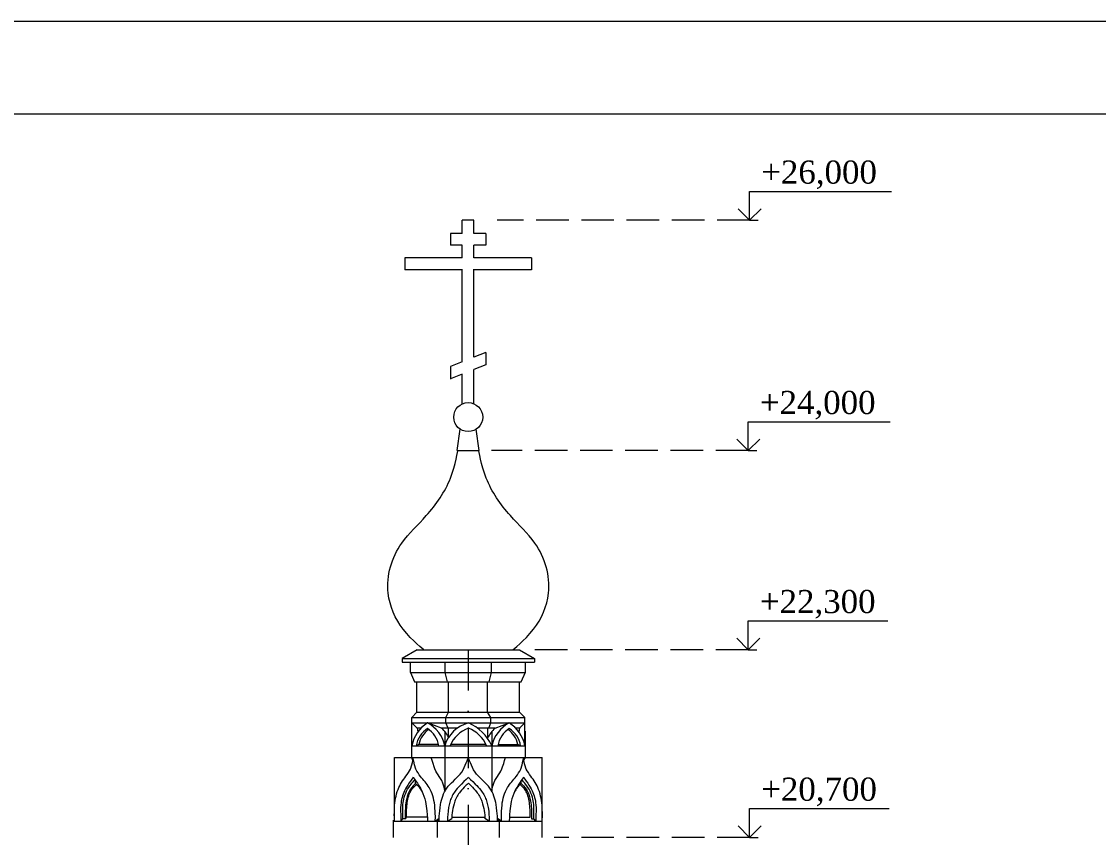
# Model space of a CAD drawing. Header units: millimetres. Extents: x 2399 to 111977, y 1313 to 59551.
# Drawn here: x 39019 to 48335, y 52490 to 59551 of the extents above; entities that cross this region are included whole.
import ezdxf

# ---------------------------------------------------------------- set-up
doc = ezdxf.new("R2010")
doc.units = ezdxf.units.MM
doc.linetypes.add('Невидимая', pattern=[391.222223, 282.222223, -109])
doc.linetypes.add('Штрихпунктирная', pattern=[670.277762, 352.777767, -176.388884, 0, -141.111112])
doc.layers.add('dim Level', color=7, linetype='Continuous', lineweight=13)
doc.layers.add('main line', color=7, linetype='Continuous', lineweight=13)
doc.styles.add('СГЕНЕРИР_СТИЛЬ_1', font='georgia.ttf')

msp = doc.modelspace()

# ---------------------------------------------------------------- linework, layer by layer
at = {"layer": 'dim Level', "color": 7, "linetype": 'Continuous', "lineweight": 13}
for p, q in [((45317.7642, 57830.7724), (45317.7642, 58080.7724)), ((45317.7642, 58080.7724), (46544.5523, 58080.7724)), ((45317.7642, 57830.7724), (45217.7642, 57930.7724)), ((45417.7642, 57930.7724), (45317.7642, 57830.7724)), ((45317.7642, 57830.7724), (45242.7642, 57830.7724)), ((45317.7642, 57830.7724), (45392.7642, 57830.7724)), ((45306.1159, 55837.1842), (45306.1159, 56087.1842)), ((45306.1159, 56087.1842), (46532.904, 56087.1842)), ((45306.1159, 55837.1842), (45206.1159, 55937.1842)), ((45406.1159, 55937.1842), (45306.1159, 55837.1842)), ((45306.1159, 55837.1842), (45231.1159, 55837.1842)), ((45306.1159, 55837.1842), (45381.1159, 55837.1842)), ((45306.1159, 54114.6125), (45306.1159, 54364.6125)), ((45306.1159, 54364.6125), (46513.51, 54364.6125)), ((45306.1159, 54114.6125), (45206.1159, 54214.6125)), ((45406.1159, 54214.6125), (45306.1159, 54114.6125)), ((45306.1159, 54114.6125), (45231.1159, 54114.6125)), ((45306.1159, 54114.6125), (45381.1159, 54114.6125)), ((45317.7642, 52490.6093), (45317.7642, 52740.6093)), ((45317.7642, 52740.6093), (46525.1583, 52740.6093)), ((45317.7642, 52490.6093), (45217.7642, 52590.6093)), ((45417.7642, 52590.6093), (45317.7642, 52490.6093)), ((45317.7642, 52490.6093), (45242.7642, 52490.6093)), ((45317.7642, 52490.6093), (45392.7642, 52490.6093))]:
    msp.add_line(p, q, dxfattribs=at)
at = {"layer": 'main line', "color": 7, "linetype": 'Continuous', "lineweight": 13}
for p, q in [((57198.5958, 59550.6659), (29809.1894, 59550.6659)), ((56999.8671, 58748.0534), (29982.9302, 58748.0534)), ((42832.0028, 57715.7512), (42832.0028, 57831.8205)), ((42933.2023, 57831.8205), (42832.0028, 57831.8205)), ((42933.2023, 57715.7512), (42933.2023, 57831.8205)), ((42832.0028, 57715.7512), (42730.3308, 57715.7512)), ((42730.3308, 57715.7512), (42730.3308, 57615.9503)), ((43034.8744, 57715.7512), (42933.2023, 57715.7512)), ((43034.8744, 57715.7512), (43034.8744, 57615.9503)), ((42832.0028, 57615.9503), (42730.3308, 57615.9503)), ((42832.0028, 57505.36), (42832.0028, 57615.9503)), ((42933.2023, 57505.36), (42933.2023, 57615.9503)), ((43034.8744, 57615.9503), (42933.2023, 57615.9503)), ((42832.0028, 57505.36), (42333.6066, 57505.36)), ((42333.6066, 57505.36), (42333.6066, 57403.4259)), ((43431.5986, 57505.36), (42933.2023, 57505.36)), ((43431.5986, 57505.36), (43431.5986, 57403.4259)), ((42832.0028, 57403.4259), (42333.6066, 57403.4259)), ((42832.0028, 56606.1337), (42832.0028, 57406.4828)), ((42933.2023, 56646.9686), (42933.2023, 57406.4828)), ((43431.5986, 57403.4259), (42933.2023, 57403.4259)), ((43034.8744, 56687.9941), (42933.2023, 56646.9686)), ((43034.8744, 56687.9941), (43034.8744, 56581.055)), ((42832.0028, 56606.1337), (42730.3308, 56565.1081)), ((42730.3308, 56565.1081), (42730.3308, 56456.4492)), ((43034.8744, 56581.055), (42933.2023, 56540.0294)), ((42832.0028, 56499.1945), (42730.3308, 56458.169)), ((42832.0028, 56241.2105), (42832.0028, 56499.1945)), ((42933.2023, 56243.7483), (42933.2023, 56540.0294)), ((42786.8448, 55839.8584), (42814.7883, 56022.426)), ((42979.3622, 55838.4901), (42950.5922, 56021.8939)), ((42786.8448, 55838.4901), (42979.3622, 55838.4901)), ((42440.5317, 54113.2451), (42312.0086, 54039.1647)), ((42312.0086, 54039.1647), (42312.0086, 54006.0414)), ((42312.0086, 54039.1647), (43456.602, 54039.1647)), ((42432.9797, 54113.2451), (43328.0788, 54113.2451)), ((43328.0788, 54113.2451), (43456.602, 54039.1647)), ((43456.602, 54039.1647), (43456.602, 54006.0414)), ((42312.0086, 54006.0414), (43456.602, 54006.0414)), ((42384.5109, 53918.1669), (42384.5109, 54006.0414)), ((42683.85, 53918.1669), (42683.85, 54006.0414)), ((43083.7349, 53918.1669), (43083.7349, 54006.0414)), ((43378.6195, 53920.5651), (43378.6195, 54006.0414)), ((42384.5109, 53918.1669), (43378.6195, 53918.1669)), ((42384.5109, 53918.1669), (42418.5091, 53836.4517)), ((42702.8346, 53836.4517), (42683.85, 53918.1669)), ((43064.7503, 53836.4517), (43083.7349, 53918.1669)), ((43340.0414, 53836.4517), (43378.6195, 53920.5651)), ((42418.5091, 53836.4517), (43340.0414, 53836.4517)), ((42440.0189, 53574.5791), (42440.0189, 53836.4517)), ((42711.3904, 53574.5791), (42711.3904, 53836.4517)), ((43051.3732, 53574.5791), (43051.3732, 53836.4517)), ((43327.5661, 53574.5791), (43327.5661, 53836.4517)), ((42395.4204, 53529.3083), (42440.0189, 53574.5791)), ((42440.0189, 53574.5791), (43327.5661, 53574.5791)), ((42688.1601, 53529.3083), (42711.3904, 53574.5791)), ((43079.4249, 53529.3083), (43051.3732, 53574.5791)), ((43372.1646, 53529.3083), (43327.5661, 53574.5791)), ((42395.9332, 53480.5461), (42395.9332, 53529.3083)), ((42395.9332, 53529.3083), (43372.6774, 53529.3083)), ((42395.9332, 53284.353), (42395.9332, 53480.5461)), ((42395.9332, 53480.5461), (42440.5317, 53435.791)), ((42395.9332, 53480.5461), (43372.6774, 53480.5461)), ((42653.4481, 53435.791), (42530.9054, 53480.5461)), ((42688.6729, 53480.5461), (42688.6729, 53529.3083)), ((42708.4485, 53435.791), (42688.6729, 53480.5461)), ((43060.162, 53435.791), (43079.9376, 53480.5461)), ((43079.9376, 53480.5461), (43079.9376, 53529.3083)), ((43115.1625, 53435.791), (43237.7052, 53480.5461)), ((43372.6774, 53480.5461), (43328.0788, 53435.791)), ((43372.6774, 53480.5461), (43372.6774, 53529.3083)), ((43372.6774, 53284.353), (43372.6774, 53480.5461)), ((42392.9336, 53408.7656), (42392.9336, 53181.6735)), ((42440.5317, 53435.791), (42447.948, 53404.496)), ((42474.6794, 53435.791), (42440.5317, 53435.791)), ((42788.6276, 53435.791), (42653.4481, 53435.791)), ((42680.7725, 53408.7656), (42680.7725, 52887.8981)), ((42711.9032, 53353.6857), (42711.9032, 53435.791)), ((43115.1625, 53435.791), (42963.197, 53435.791)), ((43051.886, 53345.9807), (43051.886, 53435.791)), ((43087.8381, 53408.7656), (43087.8381, 52887.8981)), ((43328.0788, 53435.791), (43294.7996, 53435.791)), ((43328.0788, 53435.791), (43320.6626, 53404.496)), ((43375.677, 53408.7656), (43375.677, 53181.6735)), ((42454.7001, 53295.7679), (42432.0815, 53284.353)), ((42627.3215, 53295.7679), (42454.7001, 53295.7679)), ((42732.0214, 53297.2536), (43036.5892, 53297.2536)), ((43141.289, 53295.7679), (43313.9104, 53295.7679)), ((43313.9104, 53295.7679), (43336.529, 53284.353)), ((42392.9336, 53284.353), (43375.677, 53284.353)), ((42245.3229, 52627.8684), (42245.3229, 53181.6735)), ((42245.3229, 53181.6735), (42392.9336, 53181.6735)), ((42392.9336, 53182.586), (43375.677, 53182.586)), ((42392.9336, 53181.6735), (42404.3621, 53153.4276)), ((43375.677, 53181.6735), (43362.5682, 53157.4466)), ((43375.677, 53181.6735), (43523.9617, 53181.6735)), ((43523.9617, 52629.8918), (43523.9617, 53181.6735)), ((42427.1313, 52955.9126), (42427.1313, 52982.2894)), ((43341.4792, 52955.9126), (43341.4792, 52982.2894)), ((42237.7477, 52490.9173), (42237.7477, 52638.9792)), ((42300.2862, 52629.8918), (42317.74, 52651.9026)), ((42339.3, 52651.9026), (42317.74, 52651.9026)), ((42339.3, 52651.9026), (42349.9609, 52664.661)), ((42618.6524, 52629.8918), (42632.1981, 52647.6286)), ((42704.9046, 52629.8918), (42740.9384, 52655.1485)), ((42741.3314, 52664.661), (43027.2792, 52664.661)), ((43063.706, 52629.8918), (43027.6721, 52655.1485)), ((43153.4626, 52629.8918), (43136.4806, 52644.6102)), ((43429.3105, 52651.9026), (43450.8706, 52651.9026)), ((43468.3243, 52629.8918), (43450.8706, 52651.9026)), ((42237.7477, 52629.8918), (43523.9617, 52629.8918)), ((42618.6524, 52490.9173), (42618.6524, 52629.8918)), ((43153.4626, 52490.9173), (43153.4626, 52629.8918)), ((43523.9617, 52490.9173), (43523.9617, 52629.8918))]:
    msp.add_line(p, q, dxfattribs=at)
at = {"layer": 'main line', "color": 7, "linetype": 'Невидимая', "lineweight": 13}
for p, q in [((45317.7642, 57830.7724), (43132.5266, 57830.7724)), ((45306.1159, 55837.1842), (43085.1001, 55837.1842)), ((45306.1159, 54114.6125), (43455.0271, 54114.6125)), ((45317.7642, 52490.6093), (43625.7626, 52490.6093))]:
    msp.add_line(p, q, dxfattribs=at)
at = {"layer": 'main line', "color": 7, "linetype": 'Штрихпунктирная', "lineweight": 13}
msp.add_line((42884.2044, 54113.2451), (42884.2044, 28718.316), dxfattribs=at)
at = {"layer": 'main line', "color": 7, "linetype": 'Continuous', "lineweight": 13}
msp.add_circle((42883.1035, 56127.6185), 125.4289, dxfattribs=at)
for centre, radius, start, end in [((42685.4615, 53228.6812), 295.5056, 121.53522555, 169.14084941), ((42395.8506, 53222.0447), 291.6553, 12.33557872, 62.41505879), ((42956.1185, 53202.3762), 287.2902, 104.47559278, 163.42052385), ((42730.224, 53117.0305), 394.8223, 25.07422971, 67.02965365), ((43372.76, 53222.0447), 291.6553, 117.58494121, 167.66442128), ((43083.149, 53228.6812), 295.5056, 10.85915059, 58.46477445), ((42655.4061, 53243.2088), 227.083, 123.24777641, 169.56116309), ((42677.1145, 53243.2088), 227.083, 126.58816375, 166.6173634), ((42406.4047, 53243.2088), 227.083, 10.43883691, 56.75222359), ((42455.0159, 53222.0447), 291.6553, 25.56770037, 47.12779309), ((42989.2277, 53169.267), 287.2902, 111.42075427, 156.38483737), ((42779.3829, 53169.267), 287.2902, 23.61516263, 68.57924573), ((43313.5946, 53222.0447), 291.6553, 132.87220691, 154.43229963), ((43362.2059, 53243.2088), 227.083, 123.24777641, 169.56116309), ((43091.4961, 53243.2088), 227.083, 13.3826366, 53.41183625), ((43113.2044, 53243.2088), 227.083, 10.43883691, 56.75222359)]:
    msp.add_arc(centre, radius, start, end, dxfattribs=at)
for points, knots in [([(42499.7836, 54113.2451), (42499.7836, 54113.2451), (42398.3548, 54191.6875), (42321.1213, 54291.9073), (42250.9169, 54383.0061), (42203.4439, 54489.4943), (42190.9544, 54603.7528), (42174.1326, 54757.6442), (42220.8615, 54910.1964), (42308.997, 55037.6402), (42369.2766, 55124.8045), (42449.9066, 55195.3609), (42520.3469, 55274.6715), (42606.4153, 55371.5783), (42682.0256, 55478.3278), (42728.9748, 55599.1918), (42774.5657, 55716.5591), (42794.75, 55841.6853), (42794.75, 55841.6853)], [0, 0, 0, 0, 1, 1, 1, 2, 2, 2, 3, 3, 3, 4, 4, 4, 5, 5, 5, 6, 6, 6, 6]), ([(43268.827, 54113.2451), (43268.827, 54113.2451), (43370.2558, 54191.6875), (43447.4892, 54291.9073), (43517.6936, 54383.0061), (43565.1666, 54489.4943), (43577.6561, 54603.7528), (43594.4779, 54757.6442), (43547.749, 54910.1964), (43459.6135, 55037.6402), (43399.3339, 55124.8045), (43318.7039, 55195.3609), (43248.2636, 55274.6715), (43162.1952, 55371.5783), (43086.5849, 55478.3278), (43039.6358, 55599.1918), (42994.0449, 55716.5591), (42973.8605, 55841.6853), (42973.8605, 55841.6853)], [0, 0, 0, 0, 1, 1, 1, 2, 2, 2, 3, 3, 3, 4, 4, 4, 5, 5, 5, 6, 6, 6, 6]), ([(42245.3229, 52627.8684), (42245.3229, 52627.8684), (42242.1786, 52688.8639), (42245.4618, 52749.746), (42248.3403, 52803.1236), (42257.0688, 52856.123), (42276.5951, 52905.7827), (42292.9087, 52947.2716), (42318.168, 52984.2983), (42343.8639, 53020.7442), (42357.9857, 53040.7739), (42373.2753, 53060.1822), (42383.6705, 53082.3675), (42405.6815, 53129.3431), (42407.469, 53182.586), (42407.469, 53182.586)], [0, 0, 0, 0, 1, 1, 1, 2, 2, 2, 3, 3, 3, 4, 4, 4, 5, 5, 5, 5]), ([(42598.0853, 52629.8918), (42598.0853, 52629.8918), (42601.6297, 52700.2301), (42593.1148, 52769.8364), (42586.547, 52823.5257), (42572.2862, 52876.3557), (42544.6523, 52922.6795), (42524.1882, 52956.9843), (42495.4498, 52985.3976), (42471.1469, 53017.1487), (42455.5924, 53037.4703), (42441.2097, 53058.7803), (42431.2676, 53082.3675), (42411.1747, 53130.0367), (42407.469, 53182.586), (42407.469, 53182.586)], [0, 0, 0, 0, 1, 1, 1, 2, 2, 2, 3, 3, 3, 4, 4, 4, 5, 5, 5, 5]), ([(42680.7725, 52887.8981), (42680.2217, 52889.1242), (42677.3085, 52925.6234), (42663.9004, 52960.8684), (42653.1453, 52989.1394), (42632.8611, 53015.2841), (42622.4607, 53031.6688), (42608.7356, 53053.2912), (42597.4588, 53076.3615), (42588.5233, 53100.3758), (42573.7407, 53140.1047), (42564.7248, 53181.6735), (42564.7248, 53181.6735)], [0, 0, 0, 0, 1, 1, 1, 2, 2, 2, 3, 3, 3, 4, 4, 4, 4]), ([(42631.9774, 52629.8918), (42631.9774, 52629.8918), (42631.4192, 52702.7802), (42644.0013, 52774.1669), (42652.9352, 52824.8551), (42668.7939, 52874.5002), (42698.2263, 52916.5472), (42730.3914, 52962.4982), (42777.731, 52995.3121), (42813.796, 53038.377), (42849.5021, 53081.0131), (42872.9057, 53154.3562), (42884.3053, 53182.586)], [0, 0, 0, 0, 1, 1, 1, 2, 2, 2, 3, 3, 3, 4, 4, 4, 4]), ([(43136.6331, 52629.8918), (43136.6331, 52629.8918), (43137.1914, 52702.7802), (43124.6093, 52774.1669), (43115.6754, 52824.8551), (43099.8166, 52874.5002), (43070.3843, 52916.5472), (43038.2192, 52962.4982), (42990.8796, 52995.3121), (42954.8145, 53038.377), (42919.1084, 53081.0131), (42895.7049, 53154.3562), (42884.3053, 53182.586)], [0, 0, 0, 0, 1, 1, 1, 2, 2, 2, 3, 3, 3, 4, 4, 4, 4]), ([(43087.8381, 52887.8981), (43088.3889, 52889.1242), (43091.302, 52925.6234), (43104.7102, 52960.8684), (43115.4652, 52989.1394), (43135.7494, 53015.2841), (43146.1499, 53031.6688), (43159.8749, 53053.2912), (43171.1518, 53076.3615), (43180.0872, 53100.3758), (43194.8699, 53140.1047), (43203.8857, 53181.6735), (43203.8857, 53181.6735)], [0, 0, 0, 0, 1, 1, 1, 2, 2, 2, 3, 3, 3, 4, 4, 4, 4]), ([(43170.5252, 52629.8918), (43170.5252, 52629.8918), (43166.9808, 52700.2301), (43175.4958, 52769.8364), (43182.0636, 52823.5257), (43196.3243, 52876.3557), (43223.9582, 52922.6795), (43244.4223, 52956.9843), (43273.1607, 52985.3976), (43297.4636, 53017.1487), (43313.0182, 53037.4703), (43327.4008, 53058.7803), (43337.343, 53082.3675), (43357.4359, 53130.0367), (43361.1415, 53182.586), (43361.1415, 53182.586)], [0, 0, 0, 0, 1, 1, 1, 2, 2, 2, 3, 3, 3, 4, 4, 4, 5, 5, 5, 5]), ([(43523.2876, 52627.8684), (43523.2876, 52627.8684), (43526.432, 52688.8639), (43523.1488, 52749.746), (43520.2702, 52803.1236), (43511.5418, 52856.123), (43492.0154, 52905.7827), (43475.7018, 52947.2716), (43450.4426, 52984.2983), (43424.7466, 53020.7442), (43410.6248, 53040.7739), (43395.3352, 53060.1822), (43384.94, 53082.3675), (43362.929, 53129.3431), (43361.1415, 53182.586), (43361.1415, 53182.586)], [0, 0, 0, 0, 1, 1, 1, 2, 2, 2, 3, 3, 3, 4, 4, 4, 5, 5, 5, 5]), ([(42406.7101, 53010.9168), (42406.7101, 53010.9168), (42387.8958, 52985.3146), (42370.3163, 52958.8703), (42356.2211, 52937.6673), (42342.7807, 52916.0006), (42332.1972, 52892.8461), (42314.9955, 52855.2123), (42303.963, 52814.9824), (42300.2862, 52773.7526), (42296.9395, 52736.2241), (42299.7321, 52698.5286), (42300.2862, 52660.8242), (42300.5135, 52645.3589), (42300.2862, 52629.8918), (42300.2862, 52629.8918)], [0, 0, 0, 0, 1, 1, 1, 2, 2, 2, 3, 3, 3, 4, 4, 4, 5, 5, 5, 5]), ([(42406.7101, 53010.9168), (42406.7101, 53010.9168), (42425.3798, 52985.2285), (42443.1039, 52958.8703), (42457.3138, 52937.7381), (42470.2416, 52915.7983), (42481.223, 52892.8461), (42495.3465, 52863.3264), (42505.7233, 52832.0547), (42513.134, 52800.1792), (42519.2903, 52773.6994), (42523.1643, 52746.7664), (42525.5124, 52719.6658), (42529.3945, 52674.8605), (42530.6974, 52629.8918), (42530.6974, 52629.8918)], [0, 0, 0, 0, 1, 1, 1, 2, 2, 2, 3, 3, 3, 4, 4, 4, 5, 5, 5, 5]), ([(42884.3053, 53010.9168), (42884.3053, 53010.9168), (42854.2352, 52981.0432), (42824.5003, 52950.8312), (42808.309, 52934.3801), (42791.611, 52918.3199), (42777.4751, 52900.0716), (42757.9459, 52874.861), (42741.9523, 52847.0625), (42730.9998, 52817.067), (42698.3547, 52727.6628), (42704.9046, 52629.8918), (42704.9046, 52629.8918)], [0, 0, 0, 0, 1, 1, 1, 2, 2, 2, 3, 3, 3, 4, 4, 4, 4]), ([(42884.3053, 53010.9168), (42884.3053, 53010.9168), (42914.3753, 52981.0432), (42944.1102, 52950.8312), (42960.3016, 52934.3801), (42976.9996, 52918.3199), (42991.1355, 52900.0716), (43010.6646, 52874.861), (43026.6582, 52847.0625), (43037.6108, 52817.067), (43070.2558, 52727.6628), (43063.706, 52629.8918), (43063.706, 52629.8918)], [0, 0, 0, 0, 1, 1, 1, 2, 2, 2, 3, 3, 3, 4, 4, 4, 4]), ([(43361.9005, 53010.9168), (43361.9005, 53010.9168), (43343.2308, 52985.2285), (43325.5067, 52958.8703), (43311.2967, 52937.7381), (43298.369, 52915.7983), (43287.3876, 52892.8461), (43273.264, 52863.3264), (43262.8873, 52832.0547), (43255.4766, 52800.1792), (43249.3203, 52773.6994), (43245.4462, 52746.7664), (43243.0981, 52719.6658), (43239.2161, 52674.8605), (43237.9131, 52629.8918), (43237.9131, 52629.8918)], [0, 0, 0, 0, 1, 1, 1, 2, 2, 2, 3, 3, 3, 4, 4, 4, 5, 5, 5, 5]), ([(43361.9005, 53010.9168), (43361.9005, 53010.9168), (43380.7148, 52985.3146), (43398.2943, 52958.8703), (43412.3895, 52937.6673), (43425.8299, 52916.0006), (43436.4133, 52892.8461), (43453.615, 52855.2123), (43464.6476, 52814.9824), (43468.3243, 52773.7526), (43471.6711, 52736.2241), (43468.8784, 52698.5286), (43468.3243, 52660.8242), (43468.0971, 52645.3589), (43468.3243, 52629.8918), (43468.3243, 52629.8918)], [0, 0, 0, 0, 1, 1, 1, 2, 2, 2, 3, 3, 3, 4, 4, 4, 5, 5, 5, 5]), ([(42317.74, 52651.9026), (42317.74, 52651.9026), (42318.0052, 52681.2179), (42317.74, 52710.534), (42317.5864, 52727.5048), (42317.0287, 52744.4836), (42317.74, 52761.4397), (42318.5795, 52781.4557), (42320.7714, 52801.4036), (42325.1512, 52820.9544), (42330.6278, 52845.401), (42339.1964, 52869.0182), (42350.6041, 52891.324), (42361.5499, 52912.7269), (42375.2209, 52932.5533), (42389.9062, 52951.5873), (42397.2114, 52961.0558), (42404.8855, 52970.2373), (42413.1132, 52978.9116), (42417.7221, 52983.7707), (42422.5467, 52988.4202), (42422.5467, 52988.4202)], [0, 0, 0, 0, 1, 1, 1, 2, 2, 2, 3, 3, 3, 4, 4, 4, 5, 5, 5, 6, 6, 6, 7, 7, 7, 7]), ([(42427.1313, 52955.9126), (42427.1313, 52955.9126), (42409.1011, 52941.3086), (42394.6143, 52923.3955), (42364.3798, 52886.0103), (42351.7989, 52837.9889), (42344.2373, 52790.288), (42340.7179, 52768.0868), (42339.0991, 52745.7002), (42338.6489, 52723.2276), (42337.9345, 52687.5708), (42339.3, 52651.9026), (42339.3, 52651.9026)], [0, 0, 0, 0, 1, 1, 1, 2, 2, 2, 3, 3, 3, 4, 4, 4, 4]), ([(42349.9609, 52664.661), (42349.9609, 52664.661), (42349.8015, 52682.7689), (42349.9609, 52700.8755), (42350.1404, 52721.2737), (42350.6074, 52741.6794), (42352.3436, 52762.0035), (42354.0676, 52782.1852), (42357.0271, 52802.2371), (42361.4413, 52822.0052), (42365.613, 52840.6868), (42371.2506, 52858.9979), (42378.7703, 52876.5915), (42383.7893, 52888.3343), (42389.8395, 52899.6356), (42397.8179, 52909.5829), (42403.8567, 52917.112), (42411.0893, 52923.5636), (42418.2618, 52930.0268), (42427.7328, 52938.5611), (42437.3286, 52946.9558), (42437.3286, 52946.9558)], [0, 0, 0, 0, 1, 1, 1, 2, 2, 2, 3, 3, 3, 4, 4, 4, 5, 5, 5, 6, 6, 6, 7, 7, 7, 7]), ([(42427.1313, 52955.9126), (42427.1313, 52955.9126), (42444.1061, 52943.5574), (42456.9242, 52927.3601), (42463.4076, 52919.1675), (42469.0053, 52910.3477), (42474.2985, 52901.3252), (42480.3686, 52890.9785), (42486.5277, 52880.6874), (42486.5277, 52880.6874)], [0, 0, 0, 0, 1, 1, 1, 2, 2, 2, 3, 3, 3, 3]), ([(42884.3053, 52960.2879), (42876.8331, 52952.768), (42868.7887, 52944.6439), (42860.7687, 52936.4952), (42844.5773, 52920.0441), (42827.8793, 52903.9839), (42813.7434, 52885.7356), (42794.2143, 52860.525), (42778.2207, 52832.7265), (42767.2681, 52802.731), (42747.5841, 52748.8227), (42742.1503, 52691.8725), (42740.9384, 52655.1485)], [0, 0, 0, 0, 1, 1, 1, 2, 2, 2, 3, 3, 3, 4, 4, 4, 4]), ([(42884.3053, 52960.2879), (42891.7775, 52952.768), (42899.8218, 52944.6439), (42907.8419, 52936.4952), (42924.0332, 52920.0441), (42940.7312, 52903.9839), (42954.8671, 52885.7356), (42974.3963, 52860.525), (42990.3899, 52832.7265), (43001.3424, 52802.731), (43021.0265, 52748.8227), (43026.4602, 52691.8725), (43027.6721, 52655.1485)], [0, 0, 0, 0, 1, 1, 1, 2, 2, 2, 3, 3, 3, 4, 4, 4, 4]), ([(43341.4792, 52955.9126), (43341.4792, 52955.9126), (43324.5044, 52943.5574), (43311.6863, 52927.3601), (43305.203, 52919.1675), (43299.6053, 52910.3477), (43294.3121, 52901.3252), (43288.242, 52890.9785), (43282.0829, 52880.6874), (43282.0829, 52880.6874)], [0, 0, 0, 0, 1, 1, 1, 2, 2, 2, 3, 3, 3, 3]), ([(43418.6497, 52664.661), (43418.6497, 52664.661), (43418.8091, 52682.7689), (43418.6497, 52700.8755), (43418.4701, 52721.2737), (43418.0031, 52741.6794), (43416.2669, 52762.0035), (43414.5429, 52782.1852), (43411.5835, 52802.2371), (43407.1692, 52822.0052), (43402.9976, 52840.6868), (43397.3599, 52858.9979), (43389.8402, 52876.5915), (43384.8212, 52888.3343), (43378.771, 52899.6356), (43370.7926, 52909.5829), (43364.7538, 52917.112), (43357.5213, 52923.5636), (43350.3487, 52930.0268), (43340.8777, 52938.5611), (43331.282, 52946.9558), (43331.282, 52946.9558)], [0, 0, 0, 0, 1, 1, 1, 2, 2, 2, 3, 3, 3, 4, 4, 4, 5, 5, 5, 6, 6, 6, 7, 7, 7, 7]), ([(43341.4792, 52955.9126), (43341.4792, 52955.9126), (43359.5095, 52941.3086), (43373.9963, 52923.3955), (43404.2307, 52886.0103), (43416.8117, 52837.9889), (43424.3733, 52790.288), (43427.8927, 52768.0868), (43429.5114, 52745.7002), (43429.9617, 52723.2276), (43430.6761, 52687.5708), (43429.3105, 52651.9026), (43429.3105, 52651.9026)], [0, 0, 0, 0, 1, 1, 1, 2, 2, 2, 3, 3, 3, 4, 4, 4, 4]), ([(43450.8706, 52651.9026), (43450.8706, 52651.9026), (43450.6054, 52681.2179), (43450.8706, 52710.534), (43451.0241, 52727.5048), (43451.5818, 52744.4836), (43450.8706, 52761.4397), (43450.031, 52781.4557), (43447.8391, 52801.4036), (43443.4593, 52820.9544), (43437.9827, 52845.401), (43429.4141, 52869.0182), (43418.0065, 52891.324), (43407.0606, 52912.7269), (43393.3897, 52932.5533), (43378.7043, 52951.5873), (43371.3991, 52961.0558), (43363.7251, 52970.2373), (43355.4973, 52978.9116), (43350.8884, 52983.7707), (43346.0638, 52988.4202), (43346.0638, 52988.4202)], [0, 0, 0, 0, 1, 1, 1, 2, 2, 2, 3, 3, 3, 4, 4, 4, 5, 5, 5, 6, 6, 6, 7, 7, 7, 7])]:
    msp.add_open_spline(points, degree=3, knots=knots, dxfattribs=at)
for points in [[(42529.5674, 52664.661), (42473.2271, 52664.661), (42386.4957, 52664.661), (42349.9609, 52664.661)], [(42598.0853, 52629.8918), (42598.0853, 52629.8918), (42632.4447, 52656.1404), (42632.4447, 52656.1404)], [(43170.5252, 52629.8918), (43170.5252, 52629.8918), (43136.245, 52653.6811), (43136.245, 52653.6811)], [(43239.0431, 52664.661), (43295.3835, 52664.661), (43382.1148, 52664.661), (43418.6497, 52664.661)]]:
    msp.add_open_spline(points, degree=3, dxfattribs=at)

# ---------------------------------------------------------------- texts
at = {"layer": 'dim Level', "color": 7, "lineweight": 13, "char_height": 200, "attachment_point": 7, "style": 'СГЕНЕРИР_СТИЛЬ_1'}
for s, insert in [('\\A1;+26,000', (45417.7643, 58100.7724)), ('\\A1;+24,000', (45406.116, 56107.1842)), ('\\A1;+22,300', (45406.116, 54384.6125)), ('\\A1;+20,700', (45417.7642, 52760.6093))]:
    msp.add_mtext(s, dxfattribs=dict(at, insert=insert))

doc.saveas('drawing.dxf')
